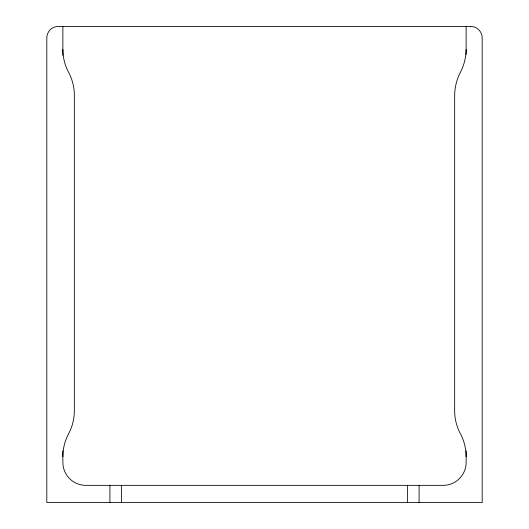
<?xml version="1.0" encoding="UTF-8"?>
<svg xmlns="http://www.w3.org/2000/svg" width="529" height="529" viewBox="0 0 529 529"><rect width="100%" height="100%" fill="white"/><g stroke="black" fill="none" stroke-linecap="round" stroke-linejoin="round"><path stroke-width="0.79" d="M466.128 26.45L466.128 54.52M466.128 450.84L466.128 462.399A22.945 22.945 0 0 1 443.183 485.344L85.817 485.344A22.945 22.945 0 0 1 62.872 462.399L62.872 450.84M419.087 485.344L419.087 502.55M407.614 485.344L407.614 502.55M121.386 485.344L121.386 502.55M109.913 485.344L109.913 502.55M62.872 26.45L62.872 55.347M62.872 456.659A48.754 48.754 0 0 1 68.611 433.714A48.754 48.754 0 0 0 74.344 410.769L74.344 95.286A48.754 48.754 0 0 0 68.611 72.341A48.754 48.754 0 0 1 62.872 49.395M466.128 456.659A48.754 48.754 0 0 0 460.389 433.714A48.754 48.754 0 0 1 454.656 410.769L454.656 95.842A51.022 51.022 0 0 1 460.389 72.341A51.049 51.049 0 0 0 466.128 49.395M470.717 26.45L58.283 26.45A11.473 11.473 0 0 0 46.816 37.923L46.816 502.55L482.184 502.55L482.184 37.923A11.473 11.473 0 0 0 470.717 26.45"/></g></svg>
